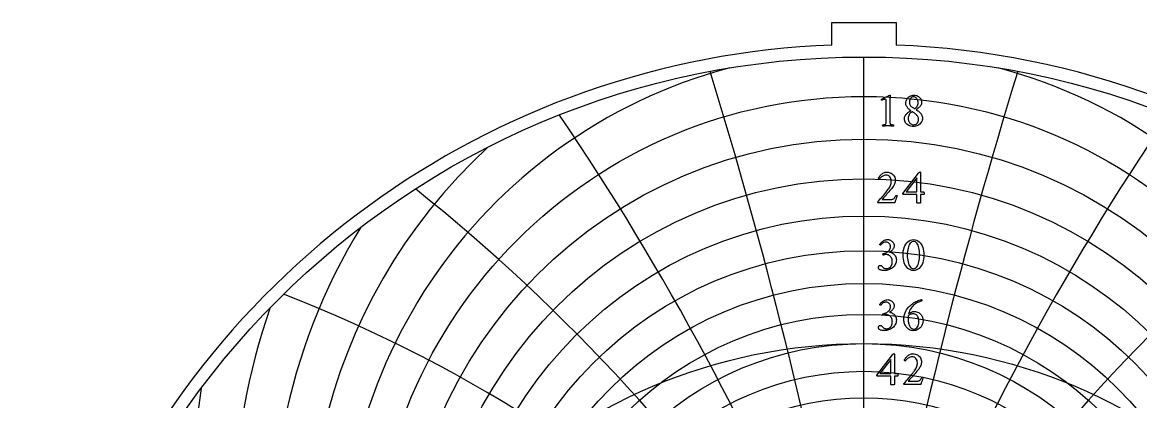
# Model space of a CAD drawing. Header units: millimetres. Extents: x -96 to 96, y -96 to 98.
# Drawn here: x -95.9 to 31.5, y 55.3 to 98.4 of the extents above; entities that cross this region are included whole.
import ezdxf

# ---------------------------------------------------------------- set-up
doc = ezdxf.new("R2010")
doc.units = ezdxf.units.MM
for name, color, linetype in [('CUT_OUTER', 1, 'Continuous'), ('ENGRAVE', 7, 'Continuous'), ('ENGRAVE_FINE', 8, 'Continuous'), ('TEXT', 5, 'Continuous')]:
    doc.layers.add(name, color=color, linetype=linetype)

msp = doc.modelspace()

# ---------------------------------------------------------------- linework, layer by layer
at = {"layer": 'CUT_OUTER'}
for points in [[(-3.675, 98.445), (3.675, 98.445), (3.675, 95.8542)], [(-3.675, 95.8542), (-3.675, 98.445)]]:
    msp.add_lwpolyline(points, dxfattribs=at)
for centre, radius, start, end in [((-0.0002, -0.0002), 95.9249, 159.960768, 87.804282), ((-0.0008, 0.0006), 95.924, 92.195139, 159.961115)]:
    msp.add_arc(centre, radius, start, end, dxfattribs=at)
at = {"layer": 'ENGRAVE'}
msp.add_lwpolyline([(0, -94.5), (0, 94.5)], dxfattribs=at)
for centre, radius in [((0, 0), 94.5), ((0, 34.0498), 55.9551), ((0, 27.7763), 40.9248), ((0, 0), 61.8587)]:
    msp.add_circle(centre, radius, dxfattribs=at)
msp.add_arc((0, 44.943), 76.4616, 171.093987, 8.906013, dxfattribs=at)
at = {"layer": 'ENGRAVE_FINE'}
for centre, radius in [((0, 32.521), 52.6202), ((0, 31.1462), 49.4696), ((0, 29.9071), 46.4821), ((0, 28.7881), 43.6391), ((0, 26.8603), 38.3251), ((0, 26.0306), 35.8281), ((0, 25.2789), 33.4228), ((0, 24.5981), 31.0997)]:
    msp.add_circle(centre, radius, dxfattribs=at)
for centre, radius, start, end in [((0, 35.7544), 59.4997, 104.901129, 75.098871), ((-596.8474, -85.1412), 606.0548, 5.1048486, 17.0800138), ((-596.8474, -85.1412), 606.0548, 5.1048486, 17.0800138), ((596.8474, -85.1412), 606.0548, 162.9199862, 174.8951514), ((596.8474, -85.1412), 606.0548, 162.9199862, 174.8951514), ((-289.1454, -85.1412), 307.7021, 10.267692, 34.218624), ((-289.1454, -85.1412), 307.7021, 10.267692, 34.218624), ((289.1454, -85.1412), 307.7021, 145.781376, 169.732308), ((289.1454, -85.1412), 307.7021, 145.781376, 169.732308), ((0, 37.6608), 63.2835, 132.62778, 47.37222), ((-182.2816, -85.1412), 210.4806, 15.548702, 51.45419), ((-182.2816, -85.1412), 210.4806, 15.548702, 51.45419), ((182.2816, -85.1412), 210.4806, 128.54581, 164.451298), ((182.2816, -85.1412), 210.4806, 128.54581, 164.451298), ((0, 39.8006), 67.3418, 148.369607, 31.630393), ((-125.4205, -85.1412), 163.7248, 21.012524, 68.778271), ((-125.4205, -85.1412), 163.7248, 21.012524, 68.778271), ((125.4205, -85.1412), 163.7248, 111.221729, 158.987476), ((125.4205, -85.1412), 163.7248, 111.221729, 158.987476), ((0, 42.2122), 71.7173, 160.6615, 19.3385)]:
    msp.add_arc(centre, radius, start, end, dxfattribs=at)
at = {"layer": 'TEXT'}
for points in [[(2.5317, 87.2742), (2.5317, 89.4818), (2.5301, 89.5359), (2.5254, 89.581), (2.5175, 89.6169), (2.5065, 89.6438), (2.4917, 89.6634), (2.4723, 89.6774), (2.4484, 89.6857), (2.4199, 89.6885), (2.385, 89.6859), (2.3417, 89.6781), (2.29, 89.665), (2.2299, 89.6466), (2.1695, 89.6265), (2.1167, 89.6082), (2.0717, 89.5916), (2.0343, 89.5768), (2.0123, 89.5974), (1.9966, 89.6201), (1.9871, 89.6449), (1.984, 89.6718), (1.984, 89.6721), (1.984, 89.6732), (1.984, 89.6749), (1.984, 89.6774), (1.9847, 89.6875), (1.9868, 89.6955), (1.9903, 89.7015), (1.9952, 89.7053), (2.1064, 89.7558), (2.2166, 89.8066), (2.3258, 89.8578), (2.4339, 89.9093), (2.5369, 89.9587), (2.6309, 90.0036), (2.7158, 90.0439), (2.7916, 90.0798), (2.8543, 90.1091), (2.8998, 90.13), (2.9283, 90.1426), (2.9397, 90.1468), (2.9508, 90.1468), (2.9638, 90.1447), (2.9746, 90.1384), (2.9833, 90.128), (2.99, 90.1133), (2.9952, 90.0972), (2.9997, 90.0825), (3.0036, 90.0693), (3.0067, 90.0574), (3.0053, 90.0488), (3.0011, 90.0232), (2.9942, 89.9804), (2.9844, 89.9205), (2.9746, 89.8449), (2.9676, 89.7549), (2.9634, 89.6506), (2.962, 89.5321), (2.962, 87.2742), (2.9622, 87.2138), (2.9627, 87.1555), (2.9636, 87.0992), (2.9648, 87.0451), (2.9674, 86.9944), (2.9725, 86.9487), (2.98, 86.9078), (2.99, 86.8718), (2.9994, 86.8582), (3.0165, 86.8453), (3.0413, 86.8331), (3.0738, 86.8215), (3.1106, 86.8112), (3.1485, 86.8027), (3.1875, 86.7959), (3.2275, 86.7908), (3.265, 86.7871), (3.2966, 86.7845), (3.3223, 86.7829), (3.342, 86.7824), (3.3496, 86.7691), (3.3553, 86.7517), (3.3593, 86.73), (3.3616, 86.7042), (3.3614, 86.6783), (3.3581, 86.6567), (3.3517, 86.6392), (3.342, 86.6259), (3.26, 86.6313), (3.1814, 86.6364), (3.1063, 86.6411), (3.0347, 86.6455), (2.9634, 86.6492), (2.8894, 86.6518), (2.8125, 86.6533), (2.7329, 86.6539), (2.6564, 86.6533), (2.5834, 86.6518), (2.5139, 86.6492), (2.4479, 86.6455), (2.3811, 86.6411), (2.3095, 86.6364), (2.233, 86.6313), (2.1517, 86.6259), (2.142, 86.6392), (2.1356, 86.6567), (2.1323, 86.6783), (2.1321, 86.7042), (2.1344, 86.73), (2.1384, 86.7517), (2.1441, 86.7691), (2.1517, 86.7824), (2.1714, 86.7829), (2.1971, 86.7845), (2.2287, 86.7871), (2.2662, 86.7908), (2.3062, 86.7959), (2.3452, 86.8027), (2.3831, 86.8112), (2.4199, 86.8215), (2.452, 86.8331), (2.4758, 86.8453), (2.4912, 86.8582), (2.4982, 86.8718), (2.5083, 86.9078), (2.5163, 86.9487), (2.5223, 86.9944), (2.5261, 87.0451), (2.5285, 87.0992), (2.5303, 87.1555), (2.5313, 87.2138), (2.5317, 87.2742)], [(5.6725, 90.1524), (5.7929, 90.1465), (5.908, 90.1287), (6.0178, 90.099), (6.1224, 90.0574), (6.2194, 90.0047), (6.3062, 89.9414), (6.3828, 89.8677), (6.4494, 89.7835), (6.5032, 89.6892), (6.5416, 89.5852), (6.5646, 89.4713), (6.5723, 89.3476), (6.566, 89.2449), (6.5472, 89.1492), (6.5157, 89.0605), (6.4717, 88.9788), (6.4188, 88.9033), (6.3607, 88.8335), (6.2973, 88.7692), (6.2286, 88.7105), (6.1582, 88.6567), (6.0896, 88.6071), (6.0227, 88.5617), (5.9576, 88.5205), (5.9429, 88.5142), (5.938, 88.5065), (5.9429, 88.4974), (5.9576, 88.487), (6.0412, 88.4388), (6.1245, 88.3836), (6.2075, 88.3214), (6.2901, 88.2522), (6.369, 88.1775), (6.441, 88.0986), (6.506, 88.0154), (6.5639, 87.9281), (6.6116, 87.8376), (6.6457, 87.7451), (6.6661, 87.6504), (6.6729, 87.5537), (6.6638, 87.4202), (6.6366, 87.2938), (6.5912, 87.1743), (6.5276, 87.0618), (6.4492, 86.9586), (6.3593, 86.8669), (6.2578, 86.7868), (6.1448, 86.7181), (6.0238, 86.6631), (5.8982, 86.6238), (5.7681, 86.6003), (5.6334, 86.5924), (5.4893, 86.5994), (5.3533, 86.6203), (5.2253, 86.6553), (5.1053, 86.7042), (4.9958, 86.7656), (4.8992, 86.8383), (4.8155, 86.9221), (4.7448, 87.0171), (4.6886, 87.1216), (4.6484, 87.2337), (4.6243, 87.3535), (4.6163, 87.481), (4.6212, 87.5683), (4.6358, 87.6515), (4.6603, 87.7304), (4.6945, 87.8051), (4.7361, 87.8757), (4.7825, 87.9421), (4.8339, 88.0042), (4.8901, 88.0622), (4.949, 88.116), (5.0082, 88.1656), (5.0677, 88.211), (5.1276, 88.2522), (5.1851, 88.2896), (5.2373, 88.3235), (5.2843, 88.3539), (5.326, 88.3808), (5.3344, 88.3888), (5.3372, 88.3962), (5.3344, 88.4028), (5.326, 88.4087), (5.2689, 88.4459), (5.2094, 88.4905), (5.1474, 88.5423), (5.0829, 88.6015), (5.0197, 88.667), (4.9614, 88.7378), (4.9079, 88.8137), (4.8594, 88.8949), (4.819, 88.9809), (4.7902, 89.071), (4.7729, 89.1653), (4.7672, 89.2638), (4.775, 89.3791), (4.7986, 89.4901), (4.8379, 89.597), (4.8929, 89.6997), (4.9609, 89.7956), (5.0389, 89.8821), (5.1271, 89.9591), (5.2254, 90.0267), (5.3309, 90.0817), (5.4406, 90.121), (5.5545, 90.1445), (5.6725, 90.1524)], [(5.6446, 89.9624), (5.5505, 89.9512), (5.4637, 89.9177), (5.3842, 89.8618), (5.3121, 89.7835), (5.2522, 89.6899), (5.2094, 89.5879), (5.1837, 89.4776), (5.1751, 89.3588), (5.1813, 89.2594), (5.1996, 89.1681), (5.2302, 89.0848), (5.2729, 89.0095), (5.3241, 88.9416), (5.3798, 88.8803), (5.4401, 88.8256), (5.5049, 88.7776), (5.5698, 88.7346), (5.6306, 88.6951), (5.6872, 88.6592), (5.7396, 88.6267), (5.7459, 88.6242), (5.7536, 88.6225), (5.7627, 88.6214), (5.7731, 88.6211), (5.7756, 88.6211), (5.7773, 88.6211), (5.7784, 88.6211), (5.7787, 88.6211), (5.7868, 88.6214), (5.7941, 88.6225), (5.8007, 88.6242), (5.8067, 88.6267), (5.8863, 88.6861), (5.9576, 88.7524), (6.0204, 88.8258), (6.0749, 88.9061), (6.1189, 88.9934), (6.1504, 89.0878), (6.1692, 89.1891), (6.1755, 89.2973), (6.1715, 89.3777), (6.1595, 89.4566), (6.1394, 89.5342), (6.1113, 89.6103), (6.0758, 89.6826), (6.0337, 89.7486), (5.985, 89.8083), (5.9296, 89.8618), (5.8678, 89.9058), (5.7997, 89.9372), (5.7253, 89.9561), (5.6446, 89.9624)], [(5.6446, 86.788), (5.7719, 86.7985), (5.8856, 86.8299), (5.9857, 86.8823), (6.0721, 86.9557), (6.1418, 87.0461), (6.1916, 87.1499), (6.2215, 87.2669), (6.2314, 87.3972), (6.2255, 87.4798), (6.2077, 87.5599), (6.178, 87.6377), (6.1364, 87.7129), (6.0868, 87.7849), (6.033, 87.8527), (5.975, 87.9162), (5.9129, 87.9756), (5.8496, 88.0303), (5.7885, 88.0797), (5.7295, 88.1239), (5.6725, 88.1628), (5.6219, 88.1957), (5.5817, 88.2215), (5.552, 88.2404), (5.5328, 88.2522), (5.5223, 88.2571), (5.5133, 88.2606), (5.5056, 88.2627), (5.4993, 88.2634), (5.4916, 88.2631), (5.4853, 88.262), (5.4804, 88.2603), (5.4769, 88.2578), (5.3727, 88.1855), (5.2834, 88.1083), (5.2092, 88.0263), (5.15, 87.9393), (5.1048, 87.8446), (5.0725, 87.7395), (5.0531, 87.6239), (5.0466, 87.4978), (5.0522, 87.39), (5.069, 87.2903), (5.0969, 87.1986), (5.136, 87.1149), (5.1837, 87.04), (5.2373, 86.9745), (5.2969, 86.9185), (5.3624, 86.8718), (5.4314, 86.8352), (5.5014, 86.809), (5.5725, 86.7932), (5.6446, 86.788)], [(3.7947, 78.7066), (3.7664, 78.6372), (3.7374, 78.5634), (3.7078, 78.485), (3.6774, 78.402), (3.6473, 78.3183), (3.6187, 78.2378), (3.5914, 78.1605), (3.5656, 78.0862), (3.5425, 78.0195), (3.5237, 77.9647), (3.509, 77.9217), (3.4985, 77.8906), (1.6095, 77.8906), (1.601, 77.8971), (1.5921, 77.9053), (1.5828, 77.9153), (1.5732, 77.927), (1.5647, 77.939), (1.5586, 77.95), (1.5549, 77.96), (1.5537, 77.9689), (1.6689, 78.0988), (1.7856, 78.2315), (1.9037, 78.3671), (2.0231, 78.5054), (2.1419, 78.6448), (2.2578, 78.7834), (2.371, 78.9214), (2.4814, 79.0587), (2.5865, 79.1928), (2.684, 79.3213), (2.7737, 79.4443), (2.8558, 79.5617), (2.9322, 79.6808), (2.9935, 79.7922), (3.0397, 79.8959), (3.071, 79.992), (3.0918, 80.0852), (3.1066, 80.1806), (3.1155, 80.2781), (3.1185, 80.3776), (3.1078, 80.5117), (3.0759, 80.6347), (3.0226, 80.7465), (2.948, 80.8471), (2.8571, 80.9302), (2.7545, 80.9896), (2.6405, 81.0252), (2.5149, 81.0371), (2.4094, 81.0311), (2.3109, 81.0133), (2.2194, 80.9836), (2.1349, 80.9421), (2.0577, 80.8935), (1.9882, 80.8429), (1.9264, 80.7901), (1.8722, 80.7353), (1.8261, 80.6829), (1.7884, 80.6375), (1.759, 80.5991), (1.7381, 80.5676), (1.7211, 80.5699), (1.7039, 80.5767), (1.6862, 80.5881), (1.6682, 80.604), (1.6523, 80.6209), (1.641, 80.6354), (1.6342, 80.6474), (1.6319, 80.657), (1.644, 80.6866), (1.6633, 80.7248), (1.6901, 80.7718), (1.7241, 80.8275), (1.7655, 80.8883), (1.8142, 80.9505), (1.8703, 81.014), (1.9337, 81.079), (2.0034, 81.1422), (2.0783, 81.2005), (2.1585, 81.254), (2.2439, 81.3025), (2.3345, 81.3429), (2.4304, 81.3717), (2.5315, 81.389), (2.6379, 81.3948), (2.7662, 81.3865), (2.8887, 81.3619), (3.0052, 81.3209), (3.1157, 81.2634), (3.2177, 81.193), (3.3085, 81.1132), (3.3882, 81.024), (3.4566, 80.9253), (3.5116, 80.8202), (3.5509, 80.7115), (3.5745, 80.5994), (3.5824, 80.4838), (3.5771, 80.3682), (3.5614, 80.2561), (3.5352, 80.1474), (3.4985, 80.0423), (3.4528, 79.9406), (3.3993, 79.8425), (3.3382, 79.7478), (3.2694, 79.6567), (3.1718, 79.5374), (3.0689, 79.4143), (2.9608, 79.2873), (2.8474, 79.1565), (2.7331, 79.0258), (2.6218, 78.8994), (2.5137, 78.7771), (2.4087, 78.6591), (2.3106, 78.5489), (2.2229, 78.4502), (2.1457, 78.3631), (2.079, 78.2874), (3.1632, 78.2874), (3.2406, 78.2939), (3.3106, 78.3133), (3.3733, 78.3456), (3.4287, 78.3908), (3.4795, 78.4493), (3.5286, 78.5215), (3.5759, 78.6072), (3.6215, 78.7066), (3.6295, 78.7213), (3.6424, 78.7317), (3.6603, 78.738), (3.683, 78.7401), (3.6927, 78.7394), (3.7053, 78.7373), (3.7207, 78.7338), (3.7388, 78.7289), (3.757, 78.7233), (3.7724, 78.7178), (3.785, 78.7122), (3.7947, 78.7066)], [(6.3711, 81.4059), (6.3919, 81.4038), (6.4096, 81.3975), (6.424, 81.3871), (6.4354, 81.3724), (6.444, 81.3556), (6.4501, 81.3389), (6.4537, 81.3221), (6.455, 81.3053), (6.455, 79.1537), (6.7791, 79.1537), (6.7927, 79.1495), (6.8057, 79.1369), (6.8179, 79.116), (6.8294, 79.0866), (6.8392, 79.0517), (6.8462, 79.014), (6.8504, 78.9734), (6.8518, 78.9301), (6.8507, 78.9015), (6.8476, 78.877), (6.8423, 78.8568), (6.835, 78.8407), (6.455, 78.8407), (6.455, 77.885), (6.4527, 77.8842), (6.4459, 77.8816), (6.4345, 77.8772), (6.4186, 77.8711), (6.3926, 77.865), (6.3509, 77.8606), (6.2934, 77.858), (6.2202, 77.8571), (6.1347, 77.8599), (6.0735, 77.8683), (6.0369, 77.8822), (6.0246, 77.9018), (6.0246, 78.8407), (4.4877, 78.8407), (4.4746, 78.85), (4.4633, 78.861), (4.4537, 78.8737), (4.4458, 78.8882), (4.4397, 78.9031), (4.4353, 78.9169), (4.4327, 78.9296), (4.4318, 78.9413), (6.2091, 81.2662), (6.2244, 81.2842), (6.2426, 81.3046), (6.2635, 81.3275), (6.2873, 81.3528), (6.3114, 81.3761), (6.3334, 81.3927), (6.3533, 81.4026), (6.3711, 81.4059)], [(6.0246, 80.7521), (4.8007, 79.1537), (6.0246, 79.1537)], [(2.7217, 73.7067), (2.7933, 73.7016), (2.8684, 73.6864), (2.947, 73.6611), (3.0291, 73.6256), (3.1099, 73.5804), (3.1849, 73.5257), (3.2539, 73.4616), (3.3169, 73.3881), (3.3695, 73.3057), (3.407, 73.2149), (3.4295, 73.1157), (3.4371, 73.0081), (3.4316, 72.9232), (3.4154, 72.8418), (3.3883, 72.7639), (3.3504, 72.6895), (3.305, 72.6193), (3.2554, 72.554), (3.2016, 72.4936), (3.1436, 72.438), (3.0851, 72.3877), (3.0298, 72.343), (2.9776, 72.3039), (2.9285, 72.2704), (3.0081, 72.254), (3.0906, 72.2271), (3.1758, 72.1897), (3.2638, 72.1418), (3.3499, 72.0837), (3.4294, 72.0154), (3.5022, 71.937), (3.5684, 71.8484), (3.6234, 71.7497), (3.6627, 71.6409), (3.6863, 71.522), (3.6941, 71.3929), (3.6866, 71.2565), (3.6641, 71.1268), (3.6265, 71.0037), (3.574, 70.8872), (3.509, 70.7782), (3.4343, 70.6776), (3.3497, 70.5854), (3.2554, 70.5015), (3.1533, 70.4266), (3.0451, 70.3611), (2.9311, 70.3051), (2.8111, 70.2584), (2.6875, 70.2218), (2.5624, 70.1956), (2.436, 70.1798), (2.3081, 70.1746), (2.2517, 70.1765), (2.1887, 70.1823), (2.119, 70.1919), (2.0427, 70.2053), (1.965, 70.223), (1.8911, 70.2452), (1.821, 70.2719), (1.7549, 70.3031), (1.7423, 70.3143), (1.7269, 70.3311), (1.7087, 70.3534), (1.6878, 70.3814), (1.6682, 70.4125), (1.6543, 70.4443), (1.6459, 70.4767), (1.6431, 70.5099), (1.6474, 70.5658), (1.6605, 70.6161), (1.6824, 70.6608), (1.7129, 70.6999), (1.7491, 70.7317), (1.7877, 70.7544), (1.8287, 70.7681), (1.8722, 70.7726), (1.9251, 70.7672), (1.9721, 70.7509), (2.0132, 70.7239), (2.0483, 70.686), (2.0806, 70.6439), (2.1132, 70.6042), (2.1462, 70.567), (2.1796, 70.5323), (2.2206, 70.4961), (2.2655, 70.4659), (2.3142, 70.4416), (2.3668, 70.4233), (2.4211, 70.4099), (2.4751, 70.4002), (2.5287, 70.3945), (2.582, 70.3926), (2.6548, 70.3976), (2.728, 70.4128), (2.8015, 70.4381), (2.8754, 70.4736), (2.9465, 70.5208), (3.0116, 70.5812), (3.0708, 70.6549), (3.1241, 70.7419), (3.1681, 70.8433), (3.1995, 70.9605), (3.2184, 71.0934), (3.2247, 71.242), (3.2184, 71.3505), (3.1995, 71.4523), (3.1681, 71.5475), (3.1241, 71.636), (3.0701, 71.7169), (3.0088, 71.789), (2.9402, 71.8524), (2.8642, 71.9071), (2.7834, 71.9511), (2.7, 71.9825), (2.6143, 72.0014), (2.5261, 72.0077), (2.4812, 72.006), (2.436, 72.0007), (2.3904, 71.992), (2.3445, 71.9798), (2.301, 71.9668), (2.2627, 71.956), (2.2297, 71.9473), (2.202, 71.9406), (2.1873, 71.964), (2.1768, 71.9895), (2.1705, 72.0171), (2.1684, 72.0468), (2.1691, 72.065), (2.1712, 72.0804), (2.1747, 72.0929), (2.1796, 72.1027), (2.2872, 72.131), (2.392, 72.1656), (2.494, 72.2064), (2.5932, 72.2536), (2.6862, 72.3076), (2.7699, 72.3689), (2.8441, 72.4375), (2.9089, 72.5135), (2.9615, 72.5978), (2.999, 72.6916), (3.0216, 72.7948), (3.0291, 72.9075), (3.0196, 73.0119), (2.9914, 73.1073), (2.9442, 73.1936), (2.8782, 73.2707), (2.7975, 73.3343), (2.7063, 73.3797), (2.6047, 73.407), (2.4926, 73.4161), (2.4087, 73.411), (2.3305, 73.3958), (2.2578, 73.3705), (2.1908, 73.335), (2.1298, 73.2941), (2.0755, 73.2526), (2.0278, 73.2103), (1.9868, 73.1674), (1.952, 73.1281), (1.9232, 73.0968), (1.9003, 73.0736), (1.8834, 73.0584), (1.8722, 73.0608), (1.861, 73.0682), (1.8499, 73.0804), (1.8387, 73.0975), (1.8289, 73.1171), (1.8219, 73.1366), (1.8177, 73.1562), (1.8163, 73.1757), (1.8612, 73.2395), (1.912, 73.3022), (1.9688, 73.3638), (2.0315, 73.4244), (2.0998, 73.4821), (2.1733, 73.5348), (2.2521, 73.5827), (2.3361, 73.6256), (2.4252, 73.6611), (2.5191, 73.6864), (2.618, 73.7016), (2.7217, 73.7067)], [(5.6446, 73.7011), (5.8299, 73.6861), (6.0002, 73.641), (6.1554, 73.5659), (6.2957, 73.4608), (6.4204, 73.3307), (6.529, 73.1806), (6.6216, 73.0107), (6.6981, 72.8209), (6.758, 72.6163), (6.8008, 72.4024), (6.8264, 72.179), (6.835, 71.9462), (6.8263, 71.7134), (6.8001, 71.49), (6.7564, 71.2761), (6.6953, 71.0716), (6.6176, 70.8816), (6.5241, 70.7111), (6.415, 70.5602), (6.2901, 70.4289), (6.1502, 70.3225), (5.996, 70.2466), (5.8275, 70.201), (5.6446, 70.1858), (5.4665, 70.201), (5.3009, 70.2466), (5.1479, 70.3225), (5.0075, 70.4289), (4.8812, 70.5602), (4.7707, 70.7111), (4.6758, 70.8816), (4.5967, 71.0716), (4.5344, 71.2761), (4.4898, 71.49), (4.4631, 71.7134), (4.4542, 71.9462), (4.4629, 72.179), (4.4891, 72.4024), (4.5328, 72.6163), (4.5939, 72.8209), (4.6718, 73.0107), (4.7658, 73.1806), (4.8758, 73.3307), (5.0019, 73.4608), (5.1427, 73.5659), (5.2967, 73.641), (5.464, 73.6861), (5.6446, 73.7011)], [(5.6725, 73.4999), (5.562, 73.4868), (5.4595, 73.4475), (5.365, 73.382), (5.2785, 73.2903), (5.2008, 73.1766), (5.1325, 73.0451), (5.0737, 72.8958), (5.0243, 72.7286), (4.9851, 72.5477), (4.9572, 72.357), (4.9404, 72.1565), (4.9348, 71.9462), (4.9404, 71.7382), (4.9572, 71.5389), (4.9851, 71.3484), (5.0243, 71.1666), (5.073, 70.9981), (5.1297, 70.8473), (5.1945, 70.7144), (5.2674, 70.5993), (5.3472, 70.5064), (5.4329, 70.4401), (5.5246, 70.4002), (5.6222, 70.387), (5.74, 70.4006), (5.8472, 70.4415), (5.9439, 70.5096), (6.0302, 70.6049), (6.1062, 70.723), (6.172, 70.8592), (6.2277, 71.0136), (6.2733, 71.1862), (6.3088, 71.3716), (6.3341, 71.5648), (6.3493, 71.7656), (6.3544, 71.9742), (6.3489, 72.1839), (6.3327, 72.3828), (6.3056, 72.5709), (6.2677, 72.7482), (6.2202, 72.9113), (6.1643, 73.057), (6.1001, 73.1852), (6.0274, 73.2959), (5.9476, 73.3851), (5.8619, 73.4489), (5.7702, 73.4871), (5.6725, 73.4999)], [(2.7217, 66.8643), (2.7933, 66.8593), (2.8684, 66.8441), (2.947, 66.8187), (3.0291, 66.7833), (3.1099, 66.7381), (3.1849, 66.6834), (3.2539, 66.6193), (3.3169, 66.5458), (3.3695, 66.4633), (3.407, 66.3725), (3.4295, 66.2733), (3.4371, 66.1657), (3.4316, 66.0809), (3.4154, 65.9995), (3.3883, 65.9216), (3.3504, 65.8472), (3.305, 65.777), (3.2554, 65.7116), (3.2016, 65.6512), (3.1436, 65.5957), (3.0851, 65.5454), (3.0298, 65.5007), (2.9776, 65.4616), (2.9285, 65.428), (3.0081, 65.4116), (3.0906, 65.3847), (3.1758, 65.3473), (3.2638, 65.2995), (3.3499, 65.2413), (3.4294, 65.173), (3.5022, 65.0946), (3.5684, 65.0061), (3.6234, 64.9074), (3.6627, 64.7986), (3.6863, 64.6797), (3.6941, 64.5506), (3.6866, 64.4142), (3.6641, 64.2844), (3.6265, 64.1613), (3.574, 64.0448), (3.509, 63.9358), (3.4343, 63.8352), (3.3497, 63.743), (3.2554, 63.6592), (3.1533, 63.5843), (3.0451, 63.5188), (2.9311, 63.4627), (2.8111, 63.4161), (2.6875, 63.3794), (2.5624, 63.3532), (2.436, 63.3375), (2.3081, 63.3323), (2.2517, 63.3342), (2.1887, 63.3399), (2.119, 63.3495), (2.0427, 63.363), (1.965, 63.3806), (1.8911, 63.4028), (1.821, 63.4295), (1.7549, 63.4608), (1.7423, 63.472), (1.7269, 63.4887), (1.7087, 63.5111), (1.6878, 63.539), (1.6682, 63.5701), (1.6543, 63.6019), (1.6459, 63.6344), (1.6431, 63.6676), (1.6474, 63.7235), (1.6605, 63.7738), (1.6824, 63.8185), (1.7129, 63.8576), (1.7491, 63.8894), (1.7877, 63.9121), (1.8287, 63.9257), (1.8722, 63.9302), (1.9251, 63.9248), (1.9721, 63.9086), (2.0132, 63.8815), (2.0483, 63.8436), (2.0806, 63.8015), (2.1132, 63.7619), (2.1462, 63.7247), (2.1796, 63.6899), (2.2206, 63.6538), (2.2655, 63.6236), (2.3142, 63.5993), (2.3668, 63.581), (2.4211, 63.5675), (2.4751, 63.5579), (2.5287, 63.5521), (2.582, 63.5502), (2.6548, 63.5553), (2.728, 63.5705), (2.8015, 63.5958), (2.8754, 63.6313), (2.9465, 63.6784), (3.0116, 63.7388), (3.0708, 63.8125), (3.1241, 63.8995), (3.1681, 64.001), (3.1995, 64.1182), (3.2184, 64.2511), (3.2247, 64.3997), (3.2184, 64.5082), (3.1995, 64.61), (3.1681, 64.7052), (3.1241, 64.7937), (3.0701, 64.8746), (3.0088, 64.9467), (2.9402, 65.0101), (2.8642, 65.0648), (2.7834, 65.1088), (2.7, 65.1402), (2.6143, 65.1591), (2.5261, 65.1654), (2.4812, 65.1636), (2.436, 65.1584), (2.3904, 65.1496), (2.3445, 65.1374), (2.301, 65.1245), (2.2627, 65.1137), (2.2297, 65.1049), (2.202, 65.0983), (2.1873, 65.1217), (2.1768, 65.1472), (2.1705, 65.1748), (2.1684, 65.2045), (2.1691, 65.2226), (2.1712, 65.238), (2.1747, 65.2506), (2.1796, 65.2604), (2.2872, 65.2887), (2.392, 65.3232), (2.494, 65.3641), (2.5932, 65.4113), (2.6862, 65.4652), (2.7699, 65.5265), (2.8441, 65.5952), (2.9089, 65.6711), (2.9615, 65.7555), (2.999, 65.8493), (3.0216, 65.9525), (3.0291, 66.0651), (3.0196, 66.1696), (2.9914, 66.2649), (2.9442, 66.3512), (2.8782, 66.4284), (2.7975, 66.492), (2.7063, 66.5374), (2.6047, 66.5646), (2.4926, 66.5737), (2.4087, 66.5686), (2.3305, 66.5534), (2.2578, 66.5281), (2.1908, 66.4927), (2.1298, 66.4518), (2.0755, 66.4102), (2.0278, 66.368), (1.9868, 66.325), (1.952, 66.2857), (1.9232, 66.2545), (1.9003, 66.2312), (1.8834, 66.216), (1.8722, 66.2185), (1.861, 66.2258), (1.8499, 66.238), (1.8387, 66.2552), (1.8289, 66.2747), (1.8219, 66.2943), (1.8177, 66.3138), (1.8163, 66.3334), (1.8612, 66.3971), (1.912, 66.4598), (1.9688, 66.5215), (2.0315, 66.5821), (2.0998, 66.6397), (2.1733, 66.6925), (2.2521, 66.7403), (2.3361, 66.7833), (2.4252, 66.8187), (2.5191, 66.8441), (2.618, 66.8593), (2.7217, 66.8643)], [(5.734, 65.5174), (5.8708, 65.5108), (5.996, 65.4909), (6.1097, 65.4577), (6.2119, 65.4113), (6.3034, 65.3545), (6.3851, 65.2904), (6.4571, 65.219), (6.5192, 65.1402), (6.5725, 65.0567), (6.6177, 64.9711), (6.6549, 64.8835), (6.6841, 64.7937), (6.7061, 64.7052), (6.7218, 64.6212), (6.7313, 64.5417), (6.7344, 64.4668), (6.7251, 64.3185), (6.6974, 64.1755), (6.6511, 64.0377), (6.5863, 63.9051), (6.506, 63.7814), (6.413, 63.6704), (6.3076, 63.5719), (6.1895, 63.4859), (6.0611, 63.4163), (5.9247, 63.3665), (5.7803, 63.3366), (5.6278, 63.3267), (5.5078, 63.3335), (5.3938, 63.3539), (5.2857, 63.388), (5.1835, 63.4356), (5.088, 63.4945), (4.9998, 63.5621), (4.9189, 63.6384), (4.8454, 63.7235), (4.7796, 63.8155), (4.7218, 63.9128), (4.672, 64.0153), (4.6302, 64.1231), (4.5972, 64.2333), (4.5737, 64.3431), (4.5595, 64.4526), (4.5548, 64.5618), (4.5632, 64.7686), (4.5883, 64.9697), (4.6302, 65.1654), (4.6889, 65.3554), (4.7637, 65.5367), (4.8538, 65.7061), (4.9593, 65.8636), (5.0801, 66.0092), (5.1816, 66.1133), (5.2904, 66.2132), (5.4066, 66.3089), (5.53, 66.4005), (5.6579, 66.4867), (5.7871, 66.5667), (5.9177, 66.6404), (6.0498, 66.7078), (6.1802, 66.7676), (6.3062, 66.8182), (6.4275, 66.8598), (6.5444, 66.8923), (6.5622, 66.8882), (6.5765, 66.8762), (6.5873, 66.8561), (6.5947, 66.828), (6.5996, 66.7981), (6.6031, 66.7728), (6.6052, 66.752), (6.6059, 66.7358), (6.5163, 66.705), (6.4207, 66.6687), (6.3193, 66.6268), (6.2119, 66.5793), (6.1013, 66.5248), (5.9904, 66.4619), (5.8791, 66.3907), (5.7675, 66.311), (5.6586, 66.2218), (5.5552, 66.1217), (5.4574, 66.0108), (5.3652, 65.8891), (5.281, 65.7551), (5.2073, 65.6076), (5.1441, 65.4464), (5.0913, 65.2715), (5.1661, 65.3269), (5.245, 65.3756), (5.3281, 65.4177), (5.4155, 65.4532), (5.5024, 65.4813), (5.5845, 65.5014), (5.6617, 65.5134), (5.734, 65.5174)], [(5.0466, 65.0312), (5.0414, 64.9862), (5.0368, 64.9404), (5.033, 64.894), (5.0298, 64.8468), (5.0274, 64.7993), (5.0256, 64.7518), (5.0246, 64.7043), (5.0243, 64.6568), (5.0267, 64.5635), (5.034, 64.4682), (5.0463, 64.3707), (5.0634, 64.2712), (5.0856, 64.1723), (5.113, 64.077), (5.1456, 63.9851), (5.1835, 63.8967), (5.2267, 63.8141), (5.275, 63.7395), (5.3287, 63.673), (5.3875, 63.6145), (5.4514, 63.5668), (5.5202, 63.5328), (5.5939, 63.5123), (5.6725, 63.5055), (5.7979, 63.5209), (5.9115, 63.567), (6.0131, 63.6438), (6.1029, 63.7514), (6.1762, 63.882), (6.2286, 64.028), (6.2601, 64.1894), (6.2705, 64.3662), (6.2662, 64.4814), (6.2531, 64.5925), (6.2312, 64.6994), (6.2007, 64.8021), (6.1607, 64.8978), (6.1106, 64.9837), (6.0503, 65.0599), (5.9799, 65.1262), (5.8985, 65.18), (5.8053, 65.2184), (5.7001, 65.2415), (5.5831, 65.2492), (5.5229, 65.2469), (5.4595, 65.2401), (5.3929, 65.2287), (5.3232, 65.2129), (5.2525, 65.1879), (5.1828, 65.1493), (5.1142, 65.0971), (5.0466, 65.0312)], [(3.3979, 60.7146), (3.4187, 60.7125), (3.4364, 60.7062), (3.4509, 60.6958), (3.4622, 60.6811), (3.4708, 60.6643), (3.4769, 60.6476), (3.4805, 60.6308), (3.4818, 60.614), (3.4818, 58.4624), (3.8059, 58.4624), (3.8195, 58.4582), (3.8325, 58.4456), (3.8447, 58.4246), (3.8562, 58.3953), (3.866, 58.3604), (3.873, 58.3227), (3.8772, 58.2821), (3.8786, 58.2388), (3.8775, 58.2102), (3.8744, 58.1857), (3.8691, 58.1655), (3.8618, 58.1494), (3.4818, 58.1494), (3.4818, 57.1937), (3.4795, 57.1929), (3.4727, 57.1902), (3.4613, 57.1859), (3.4454, 57.1798), (3.4194, 57.1736), (3.3777, 57.1693), (3.3202, 57.1667), (3.247, 57.1658), (3.1615, 57.1686), (3.1003, 57.177), (3.0637, 57.1909), (3.0514, 57.2105), (3.0514, 58.1494), (1.5145, 58.1494), (1.5014, 58.1587), (1.4901, 58.1697), (1.4805, 58.1824), (1.4726, 58.1969), (1.4665, 58.2118), (1.4621, 58.2255), (1.4595, 58.2383), (1.4587, 58.25), (3.2359, 60.5749), (3.2512, 60.5929), (3.2694, 60.6133), (3.2904, 60.6362), (3.3141, 60.6615), (3.3382, 60.6848), (3.3602, 60.7013), (3.3801, 60.7113), (3.3979, 60.7146)], [(3.0514, 60.0607), (1.8275, 58.4624), (3.0514, 58.4624)], [(6.7679, 58.0153), (6.7396, 57.9459), (6.7106, 57.8721), (6.681, 57.7936), (6.6506, 57.7107), (6.6205, 57.627), (6.5919, 57.5465), (6.5646, 57.4692), (6.5388, 57.3949), (6.5157, 57.3282), (6.4969, 57.2734), (6.4822, 57.2304), (6.4717, 57.1993), (4.5827, 57.1993), (4.5742, 57.2058), (4.5653, 57.214), (4.556, 57.2239), (4.5464, 57.2356), (4.5379, 57.2477), (4.5317, 57.2587), (4.5281, 57.2687), (4.5269, 57.2776), (4.6421, 57.4075), (4.7588, 57.5402), (4.8768, 57.6758), (4.9963, 57.8141), (5.1151, 57.9534), (5.231, 58.0921), (5.3442, 58.2301), (5.4546, 58.3674), (5.5597, 58.5015), (5.6572, 58.63), (5.7469, 58.753), (5.829, 58.8703), (5.9053, 58.9895), (5.9666, 59.1009), (6.0129, 59.2046), (6.0442, 59.3007), (6.065, 59.3939), (6.0798, 59.4893), (6.0887, 59.5867), (6.0917, 59.6863), (6.081, 59.8204), (6.0491, 59.9434), (5.9958, 60.0552), (5.9212, 60.1558), (5.8302, 60.2389), (5.7277, 60.2983), (5.6137, 60.3339), (5.4881, 60.3458), (5.3826, 60.3398), (5.2841, 60.322), (5.1926, 60.2923), (5.1081, 60.2508), (5.0309, 60.2022), (4.9614, 60.1516), (4.8996, 60.0988), (4.8454, 60.044), (4.7993, 59.9916), (4.7616, 59.9462), (4.7322, 59.9078), (4.7113, 59.8763), (4.6943, 59.8786), (4.6771, 59.8854), (4.6594, 59.8967), (4.6414, 59.9126), (4.6255, 59.9296), (4.6142, 59.9441), (4.6074, 59.9561), (4.6051, 59.9657), (4.6171, 59.9952), (4.6365, 60.0335), (4.6633, 60.0805), (4.6973, 60.1362), (4.7387, 60.197), (4.7874, 60.2591), (4.8435, 60.3227), (4.9069, 60.3877), (4.9766, 60.4509), (5.0515, 60.5092), (5.1317, 60.5627), (5.2171, 60.6112), (5.3077, 60.6516), (5.4036, 60.6804), (5.5047, 60.6977), (5.6111, 60.7034), (5.7394, 60.6952), (5.8619, 60.6706), (5.9783, 60.6296), (6.0889, 60.5721), (6.1909, 60.5017), (6.2817, 60.4219), (6.3613, 60.3327), (6.4298, 60.234), (6.4848, 60.1289), (6.5241, 60.0202), (6.5477, 59.9081), (6.5556, 59.7925), (6.5503, 59.6769), (6.5346, 59.5647), (6.5084, 59.4561), (6.4717, 59.351), (6.426, 59.2493), (6.3725, 59.1512), (6.3114, 59.0565), (6.2426, 58.9654), (6.145, 58.8461), (6.0421, 58.7229), (5.934, 58.596), (5.8206, 58.4652), (5.7062, 58.3345), (5.595, 58.2081), (5.4869, 58.0858), (5.3819, 57.9678), (5.2838, 57.8576), (5.1961, 57.7589), (5.1189, 57.6717), (5.0522, 57.5961), (6.1364, 57.5961), (6.2138, 57.6026), (6.2838, 57.622), (6.3465, 57.6543), (6.4019, 57.6995), (6.4527, 57.758), (6.5018, 57.8301), (6.5491, 57.9159), (6.5947, 58.0153), (6.6027, 58.0299), (6.6156, 58.0404), (6.6334, 58.0467), (6.6562, 58.0488), (6.6659, 58.0481), (6.6785, 58.046), (6.6939, 58.0425), (6.712, 58.0376), (6.7302, 58.032), (6.7456, 58.0265), (6.7581, 58.0209), (6.7679, 58.0153)]]:
    msp.add_lwpolyline(points, close=True, dxfattribs=at)

doc.saveas('drawing.dxf')
